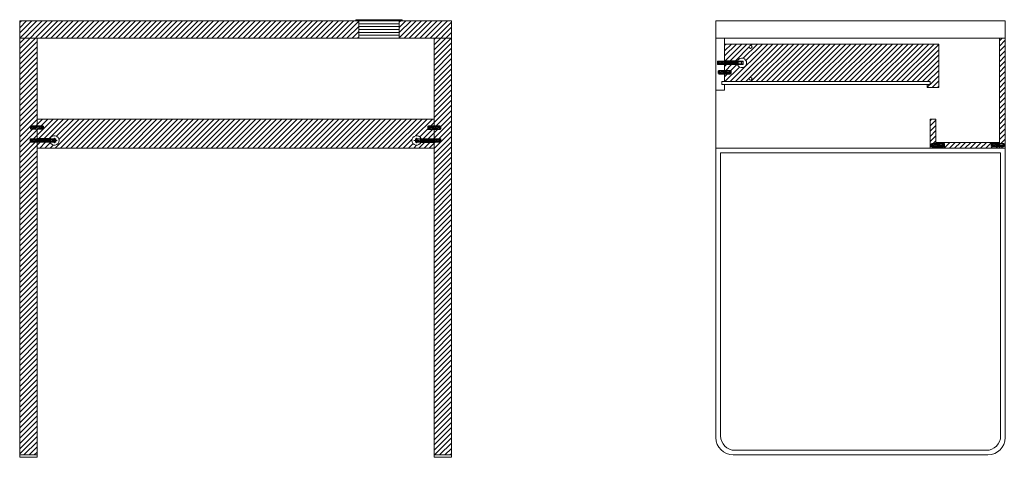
# Model space of a CAD drawing. Header units: millimetres. Extents: x 611 to 1410, y -779 to 516.
# Drawn here: x 1009.9 to 1180.3, y -778.5 to -702.9 of the extents above; entities that cross this region are included whole.
import ezdxf

# ---------------------------------------------------------------- set-up
doc = ezdxf.new("R2010")
doc.units = ezdxf.units.MM
doc.header["$LTSCALE"] = 100
doc.linetypes.add('CONTINUA', pattern=[0])
doc.layers.get('0').update_dxf_attribs({"plot": 0})
doc.layers.add('A-FURN', color=8, linetype='Continuous', lineweight=18)
doc.layers.add('PGF-ARREDO', color=73, linetype='Continuous')
doc.layers.add('TESTI', color=8, linetype='Continuous')

# ---------------------------------------------------------------- blocks, each defined once
blk = doc.blocks.new('v6')
at = {"layer": 'PGF-ARREDO', "color": 7}
for p, q in [((746.92, 113.31), (746.85, 113.27)), ((746.85, 111.27), (746.85, 113.27)), ((746.85, 112.59), (747.21, 111.27)), ((747.35, 111.53), (746.86, 113.27)), ((747.28, 113.34), (746.92, 113.34)), ((746.92, 113.34), (746.92, 113.31)), ((746.92, 113.31), (747.28, 113.31)), ((747.35, 112.28), (747.07, 113.27)), ((747.28, 113.31), (747.28, 113.34)), ((747.28, 113.31), (747.35, 113.27)), ((747.35, 113.03), (747.28, 113.27)), ((747, 111.27), (746.85, 111.84)), ((746.92, 111.23), (746.85, 111.27)), ((747.35, 111.27), (746.85, 111.27)), ((746.92, 111.23), (747.28, 111.23)), ((746.92, 111.2), (746.92, 111.23)), ((747.28, 111.2), (746.92, 111.2)), ((747.28, 111.23), (747.35, 111.27)), ((747.28, 111.23), (747.28, 111.2))]:
    blk.add_line(p, q, dxfattribs=at)
at = {"layer": 'PGF-ARREDO', "color": 7, "linetype": 'CONTINUA', "ltscale": 0.02}
for p, q in [((746.85, 113.27), (747.35, 113.27)), ((747.35, 113.27), (747.35, 111.27))]:
    blk.add_line(p, q, dxfattribs=at)
blk = doc.blocks.new('1')
at = {"layer": 'TESTI', "color": 7, "linetype": 'CONTINUA', "ltscale": 0.02}
for p, q in [((862.27, -149.53), (862.27, -147.38)), ((862.77, -147.38), (862.27, -147.38)), ((862.77, -149.53), (862.77, -147.38)), ((862.27, -149.53), (862.77, -149.53))]:
    blk.add_line(p, q, dxfattribs=at)
blk = doc.blocks.new('v2')
at = {"color": 7}
for p, q in [((741.34, 115.24), (740.84, 115.4)), ((741.34, 115.08), (740.84, 115.24)), ((741.34, 114.93), (740.84, 115.08)), ((741.34, 114.77), (740.84, 114.93)), ((741.34, 114.61), (740.84, 114.77)), ((741.34, 114.45), (740.84, 114.61)), ((741.34, 114.3), (740.84, 114.46)), ((740.92, 111.96), (740.92, 114.16)), ((740.96, 114.16), (740.96, 111.96)), ((741.06, 111.96), (741.06, 114.16)), ((741.1, 114.16), (741.1, 111.96)), ((741.21, 111.96), (741.21, 114.16)), ((741.25, 114.16), (741.25, 111.96)), ((740.79, 111.96), (740.92, 111.96)), ((740.79, 111.94), (741.39, 111.94)), ((741.34, 111.34), (740.84, 111.34)), ((740.84, 111.34), (740.84, 111.04)), ((741.34, 111.04), (740.84, 111.04)), ((740.96, 111.96), (741.06, 111.96)), ((741.1, 111.96), (741.21, 111.96)), ((741.25, 111.96), (741.39, 111.96)), ((741.34, 111.04), (741.34, 111.34))]:
    blk.add_line(p, q, dxfattribs=at)
blk.add_arc((741.04, 114.98), 0.467, 65.2043, 114.7957, dxfattribs=at)
at = {"layer": 'PGF-ARREDO', "color": 7, "linetype": 'CONTINUA', "ltscale": 0.02}
for p, q in [((740.79, 111.94), (740.79, 114.26)), ((740.79, 114.26), (741.39, 114.26)), ((740.79, 114.16), (741.39, 114.16)), ((740.84, 114.26), (740.84, 115.4)), ((740.84, 111.96), (740.84, 114.16)), ((741.23, 115.4), (741.23, 115.28)), ((741.34, 114.26), (741.34, 115.24)), ((741.34, 111.96), (741.34, 114.16)), ((741.39, 111.94), (741.39, 114.26)), ((740.84, 111.34), (740.84, 111.04)), ((740.89, 111.94), (740.89, 111.34)), ((741.29, 111.94), (741.29, 111.34)), ((741.34, 111.34), (741.34, 111.04)), ((741.34, 111.04), (741.34, 111.34))]:
    blk.add_line(p, q, dxfattribs=at)

msp = doc.modelspace()

# ---------------------------------------------------------------- hatches: boundary and pattern name
at = {"layer": 'A-FURN', "linetype": 'CONTINUA', "ltscale": 0.02}
h = msp.add_hatch(dxfattribs=at)
h.set_pattern_fill('ANSI31', color=8, scale=0.2)
h.set_pattern_definition([(45, (1037.6506, -705.3383), (-0.449013, 0.449013), [])])
h.paths.add_polyline_path([(1068.54, -703.13), (1068.04, -703.13), (1047.24, -703.13), (1009.94, -703.13), (1009.94, -706.13), (1012.94, -706.13), (1047.24, -706.13), (1068.54, -706.13)])
h.paths.add_polyline_path([(1084.54, -703.13), (1075.54, -703.13), (1075.54, -706.13), (1081.54, -706.13), (1084.54, -706.13)])
h.paths.add_polyline_path([(1084.54, -706.13), (1081.54, -706.13), (1081.54, -721.33), (1081.55, -721.33), (1082.63, -721.33), (1082.63, -721.84), (1082.63, -721.84), (1081.54, -721.84), (1081.54, -723.5), (1082.74, -723.5), (1082.74, -724.1), (1081.54, -724.1), (1081.54, -778.13), (1083.04, -778.13), (1084.54, -778.13)])
h.paths.add_polyline_path([(1081.54, -721.84), (1080.49, -721.84), (1080.49, -721.33), (1081.54, -721.33), (1081.54, -720.1), (1012.94, -720.1), (1012.94, -721.33), (1013.99, -721.33), (1013.99, -721.84), (1012.94, -721.84), (1012.94, -723.5), (1015.18, -723.5, -0.828225), (1016.77, -723.8, -0.830124), (1015.18, -724.1), (1012.94, -724.1), (1012.94, -725.1), (1081.54, -725.13), (1081.54, -724.1), (1079.3, -724.1, -0.830124), (1077.71, -723.8, -0.828225), (1079.3, -723.5), (1081.54, -723.5)])
h.paths.add_polyline_path([(1012.94, -706.13), (1009.94, -706.13), (1009.94, -778.13), (1011.44, -778.13), (1012.94, -778.13), (1012.94, -725.1), (1012.94, -724.1), (1011.73, -724.1), (1011.73, -723.5), (1012.94, -723.5), (1012.94, -721.84), (1013.99, -721.84), (1013.99, -721.33), (1012.94, -721.33), (1012.94, -720.1)])
h.paths.add_polyline_path([(1011.88, -721.76), (1011.85, -721.76), (1011.85, -721.83), (1011.87, -721.83), (1011.88, -721.83)], flags=16)
h.paths.add_polyline_path([(1013.96, -721.34), (1013.96, -721.4), (1013.92, -721.34), (1012.9, -721.34), (1011.85, -721.63), (1011.85, -721.34)], flags=16)
h = msp.add_hatch(dxfattribs=at)
h.set_pattern_fill('ANSI31', color=8, scale=0.2)
h.paths.add_polyline_path([(1180.26, -706.13), (1179.26, -706.13), (1179.26, -724.36), (1180.05, -724.36), (1180.05, -724.86), (1179.26, -724.86), (1179.26, -725.13), (1180.26, -725.13)])
h.paths.add_polyline_path([(1168.26, -720.13), (1167.26, -720.13), (1167.26, -725.13), (1168.26, -725.13), (1168.26, -724.88), (1167.52, -724.88), (1167.52, -724.38), (1168.26, -724.38), (1168.26, -724.13)])
h.paths.add_polyline_path([(1177.9, -724.36), (1179.26, -724.36), (1179.26, -724.13), (1168.26, -724.13), (1168.26, -724.38), (1168.27, -724.38), (1169.67, -724.38), (1169.67, -724.88), (1168.26, -724.88), (1168.26, -725.13), (1179.26, -725.13), (1179.26, -724.86), (1177.9, -724.86)])
h = msp.add_hatch(dxfattribs=at)
h.set_pattern_fill('ANSI31', color=8, scale=0.2)
h.paths.add_polyline_path([(1168.76, -707.13), (1131.76, -707.13), (1131.76, -710.08), (1133.98, -710.08, -0.817733), (1135.56, -710.4, -0.840623), (1133.96, -710.68), (1131.76, -710.68), (1131.76, -711.75), (1132.83, -711.75), (1132.83, -712.25), (1131.76, -712.25), (1131.76, -713.63), (1167.26, -713.63), (1167.26, -714.13), (1166.76, -714.13), (1166.76, -714.63), (1168.76, -714.63)])
h.paths.add_polyline_path([(1136.01, -707.64, -1), (1136.49, -707.64, -1)], flags=16)
h.paths.add_polyline_path([(1136.49, -713.15, -1), (1136.01, -713.15, -1)], flags=16)

# ---------------------------------------------------------------- linework, layer by layer
at = {"layer": 'A-FURN', "color": 4, "linetype": 'CONTINUA', "ltscale": 0.02}
for p, q in [((1009.94, -703.13), (1047.24, -703.13)), ((1009.94, -706.13), (1009.94, -703.13)), ((1068.54, -703.13), (1047.24, -703.13)), ((1084.54, -703.13), (1075.54, -703.13)), ((1084.54, -706.13), (1084.54, -703.13)), ((1009.94, -706.13), (1012.94, -706.13)), ((1012.94, -706.13), (1012.94, -720.1)), ((1084.54, -706.13), (1081.54, -706.13)), ((1081.54, -720.1), (1081.54, -706.13)), ((1168.76, -707.13), (1131.76, -707.13)), ((1131.76, -711.75), (1131.76, -710.68)), ((1131.76, -713.63), (1167.26, -713.63)), ((1131.76, -715.13), (1131.76, -714.13)), ((1012.94, -720.1), (1081.54, -720.1)), ((1012.94, -721.34), (1012.94, -720.1)), ((1081.54, -721.33), (1081.54, -720.1)), ((1012.94, -725.1), (1012.94, -721.84)), ((1081.54, -723.5), (1081.54, -721.84)), ((1012.94, -725.1), (1012.94, -778.13)), ((1081.54, -725.1), (1081.54, -724.1)), ((1081.54, -725.13), (1081.54, -778.13)), ((1168.26, -724.13), (1168.26, -724.38)), ((1168.26, -724.88), (1168.26, -725.13)), ((1179.26, -725.13), (1180.26, -725.13)), ((1009.94, -778.13), (1012.94, -778.13)), ((1084.54, -778.13), (1081.54, -778.13))]:
    msp.add_line(p, q, dxfattribs=at)
at = {"layer": 'A-FURN', "color": 7, "linetype": 'CONTINUA', "ltscale": 0.1}
for p, q in [((1068.04, -703.13), (1068.04, -702.93)), ((1068.04, -702.93), (1076.04, -702.93)), ((1068.04, -703.13), (1076.04, -703.13)), ((1068.54, -706.13), (1068.54, -703.13)), ((1075.54, -706.13), (1075.54, -703.13)), ((1076.04, -703.13), (1076.04, -702.93)), ((1068.54, -703.63), (1075.54, -703.63)), ((1068.54, -704.13), (1075.54, -704.13)), ((1068.54, -704.63), (1075.54, -704.63)), ((1068.54, -705.13), (1075.54, -705.13)), ((1068.54, -705.63), (1075.54, -705.63)), ((1068.54, -706.13), (1075.54, -706.13)), ((1130.26, -706.13), (1130.26, -707.13)), ((1180.26, -706.13), (1180.26, -726.63))]:
    msp.add_line(p, q, dxfattribs=at)
at = {"layer": 'A-FURN', "color": 4}
for p, q in [((1130.26, -706.13), (1130.26, -703.13)), ((1012.94, -706.13), (1009.94, -706.13)), ((1009.94, -778.13), (1009.94, -706.13)), ((1012.94, -706.13), (1047.24, -706.13)), ((1068.54, -706.13), (1047.24, -706.13)), ((1081.54, -706.13), (1075.54, -706.13)), ((1081.54, -706.13), (1084.54, -706.13)), ((1084.54, -778.13), (1084.54, -706.13)), ((1130.26, -706.13), (1180.26, -706.13)), ((1130.26, -706.13), (1130.26, -715.13)), ((1131.76, -706.13), (1131.76, -710.08)), ((1179.26, -724.36), (1179.26, -706.13)), ((1168.76, -707.13), (1168.76, -714.63)), ((1131.76, -712.25), (1131.76, -713.63)), ((1130.26, -775.13), (1130.26, -714.13)), ((1131.26, -713.63), (1131.26, -714.13)), ((1166.76, -714.13), (1166.76, -714.63)), ((1167.26, -713.63), (1167.26, -714.13)), ((1167.26, -720.13), (1168.26, -720.13)), ((1130.26, -725.13), (1173.26, -725.13)), ((1179.26, -725.13), (1179.26, -724.86)), ((1131.06, -774.83), (1131.06, -725.93)), ((1131.06, -725.93), (1179.46, -725.93)), ((1133.26, -778.13), (1177.26, -778.13)), ((1133.56, -777.33), (1176.96, -777.33))]:
    msp.add_line(p, q, dxfattribs=at)
at = {"layer": 'A-FURN', "color": 4, "linetype": 'CONTINUA', "ltscale": 0.1}
for p, q in [((1130.26, -703.13), (1180.26, -703.13)), ((1180.26, -706.13), (1180.26, -703.13)), ((1131.76, -706.13), (1130.26, -706.13)), ((1180.26, -706.13), (1180.26, -725.13)), ((1131.76, -715.13), (1130.26, -715.13)), ((1131.26, -713.63), (1131.76, -713.63)), ((1131.26, -714.13), (1167.26, -714.13)), ((1166.76, -714.63), (1168.76, -714.63)), ((1167.26, -720.13), (1167.26, -725.13)), ((1168.26, -720.13), (1168.26, -724.13)), ((1012.94, -725.1), (1081.54, -725.13)), ((1167.26, -725.13), (1179.26, -725.13)), ((1168.26, -724.13), (1179.26, -724.13)), ((1179.46, -725.93), (1179.46, -774.83)), ((1180.26, -726.63), (1180.26, -775.13))]:
    msp.add_line(p, q, dxfattribs=at)
at = {"layer": 'A-FURN', "color": 3, "linetype": 'CONTINUA', "ltscale": 0.02}
for p, q in [((1134.98, -710.08), (1130.55, -710.08)), ((1130.55, -710.08), (1130.55, -710.68)), ((1134.98, -710.68), (1134.98, -710.08)), ((1134.98, -710.68), (1130.55, -710.68)), ((1011.73, -723.5), (1011.73, -724.1)), ((1016.16, -723.5), (1011.73, -723.5)), ((1016.16, -724.1), (1016.16, -723.5)), ((1078.31, -723.5), (1082.74, -723.5)), ((1078.31, -724.1), (1078.31, -723.5)), ((1082.74, -723.5), (1082.74, -724.1)), ((1016.16, -724.1), (1011.73, -724.1)), ((1078.31, -724.1), (1082.74, -724.1))]:
    msp.add_line(p, q, dxfattribs=at)
at = {"layer": 'A-FURN', "color": 7, "linetype": 'CONTINUA', "ltscale": 0.02}
for p, q in [((1131.76, -710.68), (1131.76, -710.08)), ((1015.44, -723.78), (1015.44, -723.83)), ((1016.44, -723.78), (1016.44, -723.83)), ((1078.03, -723.78), (1078.03, -723.83)), ((1079.03, -723.78), (1079.03, -723.83)), ((1012.94, -724.1), (1012.94, -725.1)), ((1081.54, -724.1), (1081.54, -725.1)), ((1009.94, -778.53), (1009.94, -778.13)), ((1009.94, -778.13), (1011.44, -778.13)), ((1012.94, -778.13), (1011.44, -778.13)), ((1012.94, -778.53), (1012.94, -778.13)), ((1081.54, -778.53), (1081.54, -778.13)), ((1081.54, -778.13), (1083.04, -778.13)), ((1084.54, -778.13), (1083.04, -778.13)), ((1084.54, -778.53), (1084.54, -778.13)), ((1011.44, -778.53), (1009.94, -778.53)), ((1011.44, -778.53), (1012.94, -778.53)), ((1083.04, -778.53), (1081.54, -778.53)), ((1083.04, -778.53), (1084.54, -778.53))]:
    msp.add_line(p, q, dxfattribs=at)
at = {"layer": 'A-FURN', "color": 7}
for p, q in [((1015.44, -723.83), (1015.44, -723.78)), ((1015.44, -723.78), (1015.92, -723.78)), ((1015.92, -723.83), (1015.44, -723.83)), ((1015.92, -723.78), (1015.92, -723.38)), ((1015.92, -723.38), (1015.97, -723.38)), ((1015.92, -724.23), (1015.92, -723.83)), ((1015.97, -723.38), (1015.97, -723.78)), ((1015.97, -723.78), (1016.44, -723.78)), ((1016.44, -723.83), (1015.97, -723.83)), ((1015.97, -723.83), (1015.97, -724.23)), ((1016.44, -723.78), (1016.44, -723.83)), ((1078.03, -723.78), (1078.03, -723.83)), ((1078.51, -723.78), (1078.03, -723.78)), ((1078.03, -723.83), (1078.51, -723.83)), ((1078.51, -723.38), (1078.51, -723.78)), ((1078.56, -723.38), (1078.51, -723.38)), ((1078.51, -723.83), (1078.51, -724.23)), ((1078.56, -723.78), (1078.56, -723.38)), ((1079.03, -723.78), (1078.56, -723.78)), ((1078.56, -723.83), (1079.03, -723.83)), ((1078.56, -724.23), (1078.56, -723.83)), ((1079.03, -723.83), (1079.03, -723.78)), ((1015.97, -724.23), (1015.92, -724.23)), ((1078.51, -724.23), (1078.56, -724.23))]:
    msp.add_line(p, q, dxfattribs=at)
at = {"layer": 'A-FURN', "color": 7, "linetype": 'CONTINUA', "ltscale": 0.1}
for centre in [(1136.25, -707.64), (1136.25, -713.15)]:
    msp.add_circle(centre, 0.242, dxfattribs=at)
at = {"layer": 'A-FURN', "color": 7}
for centre, start, end in [((1134.74, -710.4), 203.0602, 154.6629), ((1015.94, -723.8), 201.2125, 158.5297), ((1078.53, -723.8), 21.4703, 338.7875)]:
    msp.add_arc(centre, 0.824, start, end, dxfattribs=at)
at = {"layer": 'A-FURN', "color": 4}
for centre, radius, start, end in [((1133.56, -774.83), 2.5, 180, 270), ((1133.26, -775.13), 3, 180, 270), ((1177.26, -775.13), 3, 270, 0)]:
    msp.add_arc(centre, radius, start, end, dxfattribs=at)
at = {"layer": 'A-FURN', "color": 4, "linetype": 'CONTINUA', "ltscale": 0.1}
msp.add_arc((1176.96, -774.83), 2.5, 270, 0, dxfattribs=at)

# ---------------------------------------------------------------- block references
at = {"layer": 'A-FURN', "color": 3, "linetype": 'CONTINUA', "xscale": -1}
for name, p, rotation in [('v2', (1246.02, 30.71), 90), ('v6', (1244.03, 35.09), 90), ('1', (983.3, 150.52), 90), ('1', (864.46, 140.94), 90), ('v6', (969.29, -1468.68), 270), ('v2', (1127.2, 17.29), 90), ('v6', (1280.86, 22.47), 90), ('1', (1020.14, 137.89), 90), ('v6', (1291.24, 22.49), 90), ('1', (1030.52, 137.91), 90)]:
    msp.add_blockref(name, p, dxfattribs=dict(at, rotation=rotation))
at = {"layer": 'A-FURN', "color": 3, "linetype": 'CONTINUA'}
for name, p, rotation in [('v6', (1125.19, -1468.68), 90), ('1', (1230.01, 140.94), 270), ('v2', (967.28, 17.29), 270)]:
    msp.add_blockref(name, p, dxfattribs=dict(at, rotation=rotation))

doc.saveas('drawing.dxf')
